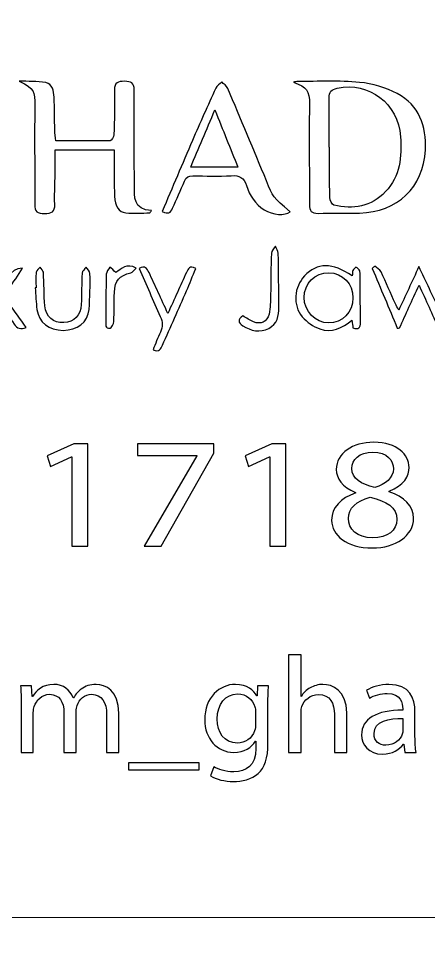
# Model space of a CAD drawing. Header units: millimetres. Extents: x -576 to 618, y 160 to 343.
# Drawn here: x -522.33 to -513.43, y 302.5 to 322.8 of the extents above; entities that cross this region are included whole.
import ezdxf

# ---------------------------------------------------------------- set-up
doc = ezdxf.new("R2010")
doc.units = ezdxf.units.MM
doc.header["$MEASUREMENT"] = 0
doc.layers.add('Layer 1', color=7, linetype='Continuous')

msp = doc.modelspace()

# ---------------------------------------------------------------- linework, layer by layer
at = {"layer": 'Layer 1', "color": 250, "lineweight": 18}
for points in [[(-533.6783, 343.1001), (-533.6783, 343.1001), (-499.8483, 343.1001), (-499.8483, 343.1001), (-498.2043, 343.1001), (-496.8633, 341.7591), (-496.8633, 340.1151), (-496.8633, 340.1151), (-496.8633, 306.2851), (-496.8633, 306.2851), (-496.8633, 304.6411), (-498.2043, 303.3001), (-499.8483, 303.3001), (-499.8483, 303.3001), (-533.6783, 303.3001), (-533.6783, 303.3001), (-535.3223, 303.3001), (-536.6633, 304.6411), (-536.6633, 306.2851), (-536.6633, 306.2851), (-536.6633, 340.1151), (-536.6633, 340.1151), (-536.6633, 341.7591), (-535.3223, 343.1001), (-533.6783, 343.1001)], [(-533.6783, 303.3001), (-533.6783, 303.3001), (-499.8483, 303.3001), (-499.8483, 303.3001), (-498.2043, 303.3001), (-496.8633, 301.9591), (-496.8633, 300.3151), (-496.8633, 300.3151), (-496.8633, 266.4851), (-496.8633, 266.4851), (-496.8633, 264.8411), (-498.2043, 263.5001), (-499.8483, 263.5001), (-499.8483, 263.5001), (-533.6783, 263.5001), (-533.6783, 263.5001), (-535.3223, 263.5001), (-536.6633, 264.8411), (-536.6633, 266.4851), (-536.6633, 266.4851), (-536.6633, 300.3151), (-536.6633, 300.3151), (-536.6633, 301.9591), (-535.3223, 303.3001), (-533.6783, 303.3001)]]:
    msp.add_open_spline(points, degree=3, knots=[0, 0, 0, 0, 0.125, 0.125, 0.125, 0.25, 0.25, 0.25, 0.375, 0.375, 0.375, 0.5, 0.5, 0.5, 0.625, 0.625, 0.625, 0.75, 0.75, 0.75, 0.875, 0.875, 0.875, 1, 1, 1, 1], dxfattribs=at)
at = {"layer": 'Layer 1', "color": 230}
for points, knots in [([(-519.4823, 318.5875), (-519.6564, 318.5875), (-519.8314, 318.576), (-520.004, 318.5913), (-520.1534, 318.6043), (-520.2373, 318.7345), (-520.2458, 318.9517), (-520.2564, 319.2234), (-520.2545, 319.4958), (-520.2573, 319.7682), (-520.2579, 319.829), (-520.2573, 319.8899), (-520.2573, 319.9601), (-520.2573, 319.9601), (-521.5375, 319.9601), (-521.5375, 319.9601), (-521.5375, 319.7494), (-521.5362, 319.5466), (-521.5378, 319.3442), (-521.5394, 319.157), (-521.5543, 318.9694), (-521.5437, 318.7828), (-521.5341, 318.6088), (-521.6139, 318.5776), (-521.7665, 318.5766), (-521.9169, 318.5753), (-521.9815, 318.6159), (-521.9796, 318.776), (-521.9746, 319.2746), (-521.9809, 319.7738), (-521.9815, 320.2727), (-521.9815, 320.4771), (-521.9771, 320.6811), (-521.9768, 320.8852), (-521.9762, 321.2611), (-521.9824, 321.2702), (-522.3135, 321.4478), (-522.1216, 321.439), (-521.9254, 321.4518), (-521.7391, 321.4147), (-521.5927, 321.3853), (-521.5646, 321.2312), (-521.5587, 321.0977), (-521.5481, 320.8596), (-521.5484, 320.6215), (-521.5419, 320.3835), (-521.5397, 320.3108), (-521.5303, 320.239), (-521.5231, 320.1497), (-521.1213, 320.1497), (-520.7313, 320.147), (-520.3416, 320.1554), (-520.3116, 320.156), (-520.2598, 320.2369), (-520.2583, 320.2818), (-520.2483, 320.6047), (-520.2401, 320.9282), (-520.2485, 321.2509), (-520.2532, 321.4243), (-520.1662, 321.4437), (-520.0283, 321.4437), (-519.8913, 321.4437), (-519.819, 321.411), (-519.8199, 321.2533), (-519.8233, 320.5673), (-519.8161, 319.8811), (-519.8158, 319.1947), (-519.8158, 318.9342), (-519.8433, 318.6621), (-519.4439, 318.6384), (-519.4567, 318.6212), (-519.4694, 318.6047), (-519.4823, 318.5875)], [0, 0, 0, 0, 0.0416667, 0.0416667, 0.0416667, 0.0833333, 0.0833333, 0.0833333, 0.125, 0.125, 0.125, 0.1666667, 0.1666667, 0.1666667, 0.2083333, 0.2083333, 0.2083333, 0.25, 0.25, 0.25, 0.2916667, 0.2916667, 0.2916667, 0.3333333, 0.3333333, 0.3333333, 0.375, 0.375, 0.375, 0.4166667, 0.4166667, 0.4166667, 0.4583333, 0.4583333, 0.4583333, 0.5, 0.5, 0.5, 0.5416667, 0.5416667, 0.5416667, 0.5833333, 0.5833333, 0.5833333, 0.625, 0.625, 0.625, 0.6666667, 0.6666667, 0.6666667, 0.7083333, 0.7083333, 0.7083333, 0.75, 0.75, 0.75, 0.7916667, 0.7916667, 0.7916667, 0.8333333, 0.8333333, 0.8333333, 0.875, 0.875, 0.875, 0.9166667, 0.9166667, 0.9166667, 0.9583333, 0.9583333, 0.9583333, 1, 1, 1, 1]), ([(-519.2095, 318.6221), (-518.9883, 319.1426), (-518.774, 319.653), (-518.5543, 320.161), (-518.3902, 320.5401), (-518.221, 320.9173), (-518.048, 321.2924), (-518.0229, 321.3467), (-517.9637, 321.385), (-517.9203, 321.4306), (-517.876, 321.3844), (-517.8136, 321.346), (-517.7899, 321.2908), (-517.506, 320.6247), (-517.2245, 319.9575), (-516.9493, 319.2877), (-516.8024, 318.9304), (-516.8083, 318.928), (-516.4364, 318.6147), (-516.5471, 318.5208), (-516.8077, 318.5429), (-516.9961, 318.6574), (-517.197, 318.7791), (-517.3138, 318.9666), (-517.379, 319.1804), (-517.4339, 319.361), (-517.5368, 319.4063), (-517.7141, 319.3965), (-517.9908, 319.3816), (-518.2692, 319.3894), (-518.5468, 319.3944), (-518.6389, 319.3959), (-518.6901, 319.366), (-518.7259, 319.2789), (-518.808, 319.0802), (-518.9016, 318.8864), (-518.9877, 318.6895), (-519.0279, 318.5975), (-519.081, 318.5492), (-519.2095, 318.6221)], [0, 0, 0, 0, 0.0769231, 0.0769231, 0.0769231, 0.1538462, 0.1538462, 0.1538462, 0.2307692, 0.2307692, 0.2307692, 0.3076923, 0.3076923, 0.3076923, 0.3846154, 0.3846154, 0.3846154, 0.4615385, 0.4615385, 0.4615385, 0.5384615, 0.5384615, 0.5384615, 0.6153846, 0.6153846, 0.6153846, 0.6923077, 0.6923077, 0.6923077, 0.7692308, 0.7692308, 0.7692308, 0.8461538, 0.8461538, 0.8461538, 0.9230769, 0.9230769, 0.9230769, 1, 1, 1, 1]), ([(-516.3602, 321.4248), (-516.3293, 321.4304), (-516.2987, 321.441), (-516.2682, 321.4407), (-515.8207, 321.4386), (-515.3708, 321.4635), (-514.9275, 321.4217), (-514.6479, 321.3951), (-514.3558, 321.3097), (-514.1084, 321.1774), (-513.6348, 320.925), (-513.4707, 320.4704), (-513.4978, 319.9583), (-513.5418, 319.1337), (-514.1, 318.6076), (-514.9291, 318.5852), (-515.2285, 318.5768), (-515.529, 318.5876), (-515.8289, 318.5786), (-515.9723, 318.5745), (-516.0167, 318.6348), (-516.0164, 318.7686), (-516.0148, 319.3518), (-516.0192, 319.9349), (-516.0201, 320.5178), (-516.0201, 320.6594), (-516.0107, 320.8008), (-516.0127, 320.9424), (-516.0167, 321.2466), (-516.0688, 321.3134), (-516.3602, 321.4248)], [0, 0, 0, 0, 0.1, 0.1, 0.1, 0.2, 0.2, 0.2, 0.3, 0.3, 0.3, 0.4, 0.4, 0.4, 0.5, 0.5, 0.5, 0.6, 0.6, 0.6, 0.7, 0.7, 0.7, 0.8, 0.8, 0.8, 0.9, 0.9, 0.9, 1, 1, 1, 1]), ([(-515.5858, 320.0117), (-515.5858, 320.0117), (-515.5773, 320.0117), (-515.5773, 320.0117), (-515.5773, 319.6494), (-515.5812, 319.2869), (-515.5733, 318.9246), (-515.5718, 318.8663), (-515.5277, 318.768), (-515.4869, 318.758), (-515.0638, 318.6569), (-514.6738, 318.7181), (-514.3642, 319.0498), (-514.0491, 319.387), (-514.0042, 319.8073), (-514.0358, 320.2407), (-514.0885, 320.9646), (-514.72, 321.4413), (-515.4113, 321.295), (-515.5393, 321.2681), (-515.5918, 321.2176), (-515.5886, 321.0819), (-515.5798, 320.7252), (-515.5858, 320.3686), (-515.5858, 320.0117)], [0, 0, 0, 0, 0.125, 0.125, 0.125, 0.25, 0.25, 0.25, 0.375, 0.375, 0.375, 0.5, 0.5, 0.5, 0.625, 0.625, 0.625, 0.75, 0.75, 0.75, 0.875, 0.875, 0.875, 1, 1, 1, 1]), ([(-518.0676, 320.8237), (-518.2545, 320.3825), (-518.4214, 319.9879), (-518.5927, 319.5828), (-518.5927, 319.5828), (-517.5687, 319.5828), (-517.5687, 319.5828), (-517.7337, 319.9931), (-517.8907, 320.3838), (-518.0676, 320.8237)], [0, 0, 0, 0, 0.3333333, 0.3333333, 0.3333333, 0.6666667, 0.6666667, 0.6666667, 1, 1, 1, 1]), ([(-517.4636, 316.3547), (-517.3791, 316.3075), (-517.3083, 316.2595), (-517.2312, 316.2264), (-517.0739, 316.1588), (-516.9273, 316.2258), (-516.8927, 316.3943), (-516.8646, 316.5309), (-516.8624, 316.6739), (-516.8586, 316.8149), (-516.8505, 317.1144), (-516.8527, 317.4142), (-516.8405, 317.7138), (-516.8384, 317.7656), (-516.7847, 317.8159), (-516.7547, 317.8664), (-516.7329, 317.8161), (-516.6933, 317.7659), (-516.692, 317.7154), (-516.6836, 317.325), (-516.683, 316.9347), (-516.6787, 316.544), (-516.6764, 316.3534), (-516.7124, 316.1768), (-516.8992, 316.0826), (-517.0949, 315.9844), (-517.2833, 316.0308), (-517.4621, 316.1413), (-517.5681, 316.2071), (-517.5719, 316.2742), (-517.4636, 316.3547)], [0, 0, 0, 0, 0.1, 0.1, 0.1, 0.2, 0.2, 0.2, 0.3, 0.3, 0.3, 0.4, 0.4, 0.4, 0.5, 0.5, 0.5, 0.6, 0.6, 0.6, 0.7, 0.7, 0.7, 0.8, 0.8, 0.8, 0.9, 0.9, 0.9, 1, 1, 1, 1]), ([(-520.2156, 317.2925), (-520.0985, 317.3736), (-519.9846, 317.5078), (-519.7765, 317.3912), (-519.8202, 317.3522), (-519.8508, 317.3025), (-519.8917, 317.2917), (-520.1497, 317.2223), (-520.2342, 317.1316), (-520.2477, 316.8623), (-520.2583, 316.6535), (-520.2499, 316.4439), (-520.2617, 316.2352), (-520.2648, 316.1824), (-520.3075, 316.0931), (-520.3426, 316.0882), (-520.4605, 316.0701), (-520.4345, 316.1746), (-520.4345, 316.2408), (-520.4352, 316.5802), (-520.4349, 316.9194), (-520.4255, 317.2582), (-520.4239, 317.3113), (-520.3743, 317.3628), (-520.3469, 317.4149), (-520.3073, 317.3781), (-520.2679, 317.3413), (-520.2156, 317.2925)], [0, 0, 0, 0, 0.1111111, 0.1111111, 0.1111111, 0.2222222, 0.2222222, 0.2222222, 0.3333333, 0.3333333, 0.3333333, 0.4444444, 0.4444444, 0.4444444, 0.5555556, 0.5555556, 0.5555556, 0.6666667, 0.6666667, 0.6666667, 0.7777778, 0.7777778, 0.7777778, 0.8888889, 0.8888889, 0.8888889, 1, 1, 1, 1]), ([(-515.0845, 317.2208), (-515.0798, 317.272), (-515.0842, 317.3088), (-515.0714, 317.3372), (-515.058, 317.3668), (-515.0278, 317.3884), (-515.0043, 317.4137), (-514.9759, 317.3866), (-514.9269, 317.3619), (-514.922, 317.3307), (-514.9085, 317.2473), (-514.9126, 317.1616), (-514.912, 317.0764), (-514.9104, 316.7881), (-514.911, 316.4995), (-514.9073, 316.2109), (-514.9061, 316.0979), (-514.9473, 316.052), (-515.0699, 316.0948), (-515.077, 316.1404), (-515.0845, 316.1894), (-515.0958, 316.2621), (-515.3041, 316.0845), (-515.5351, 315.9819), (-515.789, 316.0726), (-515.9304, 316.1232), (-516.0726, 316.2199), (-516.1703, 316.3342), (-516.3834, 316.5837), (-516.3485, 316.9843), (-516.122, 317.2205), (-515.8427, 317.5126), (-515.5214, 317.5169), (-515.0845, 317.2208)], [0, 0, 0, 0, 0.0909091, 0.0909091, 0.0909091, 0.1818182, 0.1818182, 0.1818182, 0.2727273, 0.2727273, 0.2727273, 0.3636364, 0.3636364, 0.3636364, 0.4545455, 0.4545455, 0.4545455, 0.5454545, 0.5454545, 0.5454545, 0.6363636, 0.6363636, 0.6363636, 0.7272727, 0.7272727, 0.7272727, 0.8181818, 0.8181818, 0.8181818, 0.9090909, 0.9090909, 0.9090909, 1, 1, 1, 1]), ([(-522.1649, 316.1048), (-522.2862, 316.0524), (-522.3599, 316.0817), (-522.4251, 316.175), (-522.5284, 316.3229), (-522.6407, 316.4646), (-522.749, 316.6087), (-522.9767, 316.4696), (-522.9932, 316.1058), (-523.3055, 316.0693), (-523.32, 316.0814), (-523.3343, 316.0936), (-523.3483, 316.1054), (-523.2207, 316.2868), (-523.0996, 316.4733), (-522.963, 316.6471), (-522.8878, 316.7432), (-522.8813, 316.8143), (-522.9571, 316.9123), (-523.0735, 317.063), (-523.1764, 317.2246), (-523.2878, 317.3853), (-523.128, 317.4284), (-523.1284, 317.428), (-522.9942, 317.2415), (-522.9227, 317.1417), (-522.8488, 317.0437), (-522.7796, 316.9497), (-522.5648, 317.0745), (-522.5499, 317.3882), (-522.2407, 317.39), (-522.3424, 317.2393), (-522.4369, 317.0827), (-522.5486, 316.9397), (-522.636, 316.8278), (-522.6372, 316.7416), (-522.547, 316.6303), (-522.4129, 316.4643), (-522.295, 316.2855), (-522.1649, 316.1048)], [0, 0, 0, 0, 0.0769231, 0.0769231, 0.0769231, 0.1538462, 0.1538462, 0.1538462, 0.2307692, 0.2307692, 0.2307692, 0.3076923, 0.3076923, 0.3076923, 0.3846154, 0.3846154, 0.3846154, 0.4615385, 0.4615385, 0.4615385, 0.5384615, 0.5384615, 0.5384615, 0.6153846, 0.6153846, 0.6153846, 0.6923077, 0.6923077, 0.6923077, 0.7692308, 0.7692308, 0.7692308, 0.8461538, 0.8461538, 0.8461538, 0.9230769, 0.9230769, 0.9230769, 1, 1, 1, 1]), ([(-521.9502, 316.9662), (-521.9502, 317.0795), (-521.957, 317.1937), (-521.9461, 317.306), (-521.9427, 317.3428), (-521.8922, 317.3752), (-521.8634, 317.4096), (-521.8382, 317.3734), (-521.7932, 317.3382), (-521.7907, 317.3004), (-521.7758, 317.0576), (-521.7785, 316.8133), (-521.7589, 316.5706), (-521.7399, 316.3357), (-521.5733, 316.1971), (-521.3496, 316.2087), (-521.1199, 316.2202), (-520.9792, 316.3628), (-520.9695, 316.6014), (-520.9608, 316.828), (-520.9624, 317.0548), (-520.9483, 317.281), (-520.9455, 317.3272), (-520.8931, 317.3703), (-520.8638, 317.4146), (-520.8341, 317.3687), (-520.7792, 317.3225), (-520.7789, 317.2761), (-520.7774, 317.0162), (-520.7755, 316.7547), (-520.7995, 316.4964), (-520.8257, 316.2158), (-521.0572, 316.0402), (-521.3614, 316.0405), (-521.6697, 316.0408), (-521.8909, 316.2121), (-521.9296, 316.4923), (-521.9508, 316.6486), (-521.9555, 316.8074), (-521.9674, 316.9653), (-521.9617, 316.9656), (-521.9561, 316.9659), (-521.9502, 316.9662)], [0, 0, 0, 0, 0.0714286, 0.0714286, 0.0714286, 0.1428571, 0.1428571, 0.1428571, 0.2142857, 0.2142857, 0.2142857, 0.2857143, 0.2857143, 0.2857143, 0.3571429, 0.3571429, 0.3571429, 0.4285714, 0.4285714, 0.4285714, 0.5, 0.5, 0.5, 0.5714286, 0.5714286, 0.5714286, 0.6428571, 0.6428571, 0.6428571, 0.7142857, 0.7142857, 0.7142857, 0.7857143, 0.7857143, 0.7857143, 0.8571429, 0.8571429, 0.8571429, 0.9285714, 0.9285714, 0.9285714, 1, 1, 1, 1]), ([(-518.4847, 317.38), (-518.5502, 317.2187), (-518.6123, 317.0567), (-518.6819, 316.8976), (-518.8545, 316.5042), (-519.0298, 316.112), (-519.2052, 315.7198), (-519.2395, 315.6431), (-519.2719, 315.556), (-519.4108, 315.6184), (-519.3574, 315.7482), (-519.31, 315.8786), (-519.2501, 316.0037), (-519.1942, 316.1201), (-519.198, 316.2231), (-519.2526, 316.3419), (-519.4108, 316.6846), (-519.5568, 317.0328), (-519.7096, 317.3835), (-519.5824, 317.4558), (-519.5383, 317.385), (-519.4978, 317.2961), (-519.3671, 317.0097), (-519.2342, 316.7242), (-519.0884, 316.4091), (-518.9456, 316.7242), (-518.8161, 317.0106), (-518.6856, 317.2964), (-518.6497, 317.3744), (-518.6151, 317.4596), (-518.4847, 317.38)], [0, 0, 0, 0, 0.1, 0.1, 0.1, 0.2, 0.2, 0.2, 0.3, 0.3, 0.3, 0.4, 0.4, 0.4, 0.5, 0.5, 0.5, 0.6, 0.6, 0.6, 0.7, 0.7, 0.7, 0.8, 0.8, 0.8, 0.9, 0.9, 0.9, 1, 1, 1, 1]), ([(-515.5934, 317.2898), (-515.8929, 317.2917), (-516.1304, 317.0539), (-516.1304, 316.7519), (-516.13, 316.458), (-515.8814, 316.2003), (-515.5988, 316.2009), (-515.2982, 316.2015), (-515.0723, 316.4339), (-515.0699, 316.7453), (-515.0674, 317.0549), (-515.2917, 317.2879), (-515.5934, 317.2898)], [0, 0, 0, 0, 0.25, 0.25, 0.25, 0.5, 0.5, 0.5, 0.75, 0.75, 0.75, 1, 1, 1, 1]), ([(-513.6357, 317.0238), (-513.7883, 316.6875), (-513.9234, 316.3908), (-514.0582, 316.094), (-514.0744, 316.0924), (-514.091, 316.0912), (-514.1075, 316.09), (-514.2884, 316.5218), (-514.4698, 316.9533), (-514.651, 317.3851), (-514.632, 317.4004), (-514.6136, 317.416), (-514.5948, 317.4317), (-514.5493, 317.3927), (-514.4847, 317.3627), (-514.461, 317.3131), (-514.3509, 317.0831), (-514.2525, 316.8482), (-514.1493, 316.6151), (-514.1315, 316.5754), (-514.1091, 316.538), (-514.0775, 316.4784), (-513.9306, 316.7945), (-513.7932, 317.0903), (-513.6366, 317.4266), (-513.4809, 317.0925), (-513.3424, 316.7945), (-513.1901, 316.4675), (-513.0576, 316.7633), (-512.9415, 317.0322), (-512.8154, 317.2965), (-512.789, 317.3521), (-512.7243, 317.3889), (-512.6775, 317.4344), (-512.6554, 317.4191), (-512.6336, 317.4035), (-512.612, 317.388), (-512.7955, 316.9561), (-512.9792, 316.5243), (-513.1627, 316.0931), (-513.1795, 316.0922), (-513.1967, 316.0912), (-513.2132, 316.0906), (-513.349, 316.3901), (-513.4847, 316.6896), (-513.6357, 317.0238)], [0, 0, 0, 0, 0.0666667, 0.0666667, 0.0666667, 0.1333333, 0.1333333, 0.1333333, 0.2, 0.2, 0.2, 0.2666667, 0.2666667, 0.2666667, 0.3333333, 0.3333333, 0.3333333, 0.4, 0.4, 0.4, 0.4666667, 0.4666667, 0.4666667, 0.5333333, 0.5333333, 0.5333333, 0.6, 0.6, 0.6, 0.6666667, 0.6666667, 0.6666667, 0.7333333, 0.7333333, 0.7333333, 0.8, 0.8, 0.8, 0.8666667, 0.8666667, 0.8666667, 0.9333333, 0.9333333, 0.9333333, 1, 1, 1, 1]), ([(-515.5332, 311.9206), (-515.5332, 312.2004), (-515.3348, 312.3986), (-515.0109, 312.5147), (-515.0109, 312.5147), (-515.0146, 312.5246), (-515.0146, 312.5246), (-515.3064, 312.6407), (-515.4321, 312.8319), (-515.4321, 313.0232), (-515.4321, 313.3749), (-515.0795, 313.6135), (-514.6178, 313.6135), (-514.1073, 313.6135), (-513.8521, 313.3439), (-513.8521, 313.0676), (-513.8521, 312.88), (-513.9613, 312.6785), (-514.2855, 312.5486), (-514.2855, 312.5486), (-514.2855, 312.5384), (-514.2855, 312.5384), (-513.9575, 312.4292), (-513.7547, 312.2345), (-513.7547, 311.9649), (-513.7547, 311.5792), (-514.1475, 311.32), (-514.6499, 311.32), (-515.2012, 311.32), (-515.5332, 311.5961), (-515.5332, 311.9206)], [0, 0, 0, 0, 0.1, 0.1, 0.1, 0.2, 0.2, 0.2, 0.3, 0.3, 0.3, 0.4, 0.4, 0.4, 0.5, 0.5, 0.5, 0.6, 0.6, 0.6, 0.7, 0.7, 0.7, 0.8, 0.8, 0.8, 0.9, 0.9, 0.9, 1, 1, 1, 1]), ([(-521.1719, 313.2961), (-521.1719, 313.2961), (-521.18, 313.2961), (-521.18, 313.2961), (-521.18, 313.2961), (-521.6377, 313.088), (-521.6377, 313.088), (-521.6377, 313.088), (-521.7067, 313.3167), (-521.7067, 313.3167), (-521.7067, 313.3167), (-521.1314, 313.576), (-521.1314, 313.576), (-521.1314, 313.576), (-520.8275, 313.576), (-520.8275, 313.576), (-520.8275, 313.576), (-520.8275, 311.3573), (-520.8275, 311.3573), (-520.8275, 311.3573), (-521.1719, 311.3573), (-521.1719, 311.3573), (-521.1719, 311.3573), (-521.1719, 313.2961), (-521.1719, 313.2961)], [0, 0, 0, 0, 0.125, 0.125, 0.125, 0.25, 0.25, 0.25, 0.375, 0.375, 0.375, 0.5, 0.5, 0.5, 0.625, 0.625, 0.625, 0.75, 0.75, 0.75, 0.875, 0.875, 0.875, 1, 1, 1, 1]), ([(-518.0876, 313.5761), (-518.0876, 313.5761), (-518.0876, 313.378), (-518.0876, 313.378), (-518.0876, 313.378), (-519.2343, 311.3574), (-519.2343, 311.3574), (-519.2343, 311.3574), (-519.6028, 311.3574), (-519.6028, 311.3574), (-519.6028, 311.3574), (-518.4603, 313.3203), (-518.4603, 313.3203), (-518.4603, 313.3203), (-518.4603, 313.3269), (-518.4603, 313.3269), (-518.4603, 313.3269), (-519.7488, 313.3269), (-519.7488, 313.3269), (-519.7488, 313.3269), (-519.7488, 313.5761), (-519.7488, 313.5761), (-519.7488, 313.5761), (-518.0876, 313.5761), (-518.0876, 313.5761)], [0, 0, 0, 0, 0.125, 0.125, 0.125, 0.25, 0.25, 0.25, 0.375, 0.375, 0.375, 0.5, 0.5, 0.5, 0.625, 0.625, 0.625, 0.75, 0.75, 0.75, 0.875, 0.875, 0.875, 1, 1, 1, 1]), ([(-516.8754, 313.2961), (-516.8754, 313.2961), (-516.8836, 313.2961), (-516.8836, 313.2961), (-516.8836, 313.2961), (-517.3413, 313.088), (-517.3413, 313.088), (-517.3413, 313.088), (-517.4101, 313.3167), (-517.4101, 313.3167), (-517.4101, 313.3167), (-516.8348, 313.576), (-516.8348, 313.576), (-516.8348, 313.576), (-516.5309, 313.576), (-516.5309, 313.576), (-516.5309, 313.576), (-516.5309, 311.3573), (-516.5309, 311.3573), (-516.5309, 311.3573), (-516.8754, 311.3573), (-516.8754, 311.3573), (-516.8754, 311.3573), (-516.8754, 313.2961), (-516.8754, 313.2961)], [0, 0, 0, 0, 0.125, 0.125, 0.125, 0.25, 0.25, 0.25, 0.375, 0.375, 0.375, 0.5, 0.5, 0.5, 0.625, 0.625, 0.625, 0.75, 0.75, 0.75, 0.875, 0.875, 0.875, 1, 1, 1, 1]), ([(-515.0957, 313.0435), (-515.0957, 312.8217), (-514.897, 312.7022), (-514.5935, 312.6342), (-514.3666, 312.6991), (-514.1922, 312.8354), (-514.1922, 313.0369), (-514.1922, 313.2145), (-514.318, 313.3986), (-514.6378, 313.3986), (-514.9335, 313.3986), (-515.0957, 313.2348), (-515.0957, 313.0435)], [0, 0, 0, 0, 0.25, 0.25, 0.25, 0.5, 0.5, 0.5, 0.75, 0.75, 0.75, 1, 1, 1, 1]), ([(-514.1152, 311.934), (-514.1152, 312.2039), (-514.3379, 312.3336), (-514.6948, 312.4189), (-515.0025, 312.344), (-515.1684, 312.1733), (-515.1684, 311.9615), (-515.1806, 311.7365), (-514.9781, 311.5383), (-514.6421, 311.5383), (-514.322, 311.5383), (-514.1152, 311.7056), (-514.1152, 311.934)], [0, 0, 0, 0, 0.25, 0.25, 0.25, 0.5, 0.5, 0.5, 0.75, 0.75, 0.75, 1, 1, 1, 1]), ([(-516.4679, 309.0023), (-516.4679, 309.0023), (-516.198, 309.0023), (-516.198, 309.0023), (-516.198, 309.0023), (-516.198, 308.099), (-516.198, 308.099), (-516.198, 308.099), (-516.1918, 308.099), (-516.1918, 308.099), (-516.149, 308.1742), (-516.0816, 308.2401), (-515.9986, 308.2847), (-515.9191, 308.3296), (-515.8242, 308.3592), (-515.7228, 308.3592), (-515.5238, 308.3592), (-515.2046, 308.2401), (-515.2046, 307.7405), (-515.2046, 307.7405), (-515.2046, 306.8794), (-515.2046, 306.8794), (-515.2046, 306.8794), (-515.4744, 306.8794), (-515.4744, 306.8794), (-515.4744, 306.8794), (-515.4744, 307.7106), (-515.4744, 307.7106), (-515.4744, 307.9436), (-515.5634, 308.1411), (-515.818, 308.1411), (-515.9927, 308.1411), (-516.1306, 308.0214), (-516.1796, 307.8778), (-516.1949, 307.8423), (-516.198, 307.8032), (-516.198, 307.7524), (-516.198, 307.7524), (-516.198, 306.8794), (-516.198, 306.8794), (-516.198, 306.8794), (-516.4679, 306.8794), (-516.4679, 306.8794), (-516.4679, 306.8794), (-516.4679, 309.0023), (-516.4679, 309.0023)], [0, 0, 0, 0, 0.0666667, 0.0666667, 0.0666667, 0.1333333, 0.1333333, 0.1333333, 0.2, 0.2, 0.2, 0.2666667, 0.2666667, 0.2666667, 0.3333333, 0.3333333, 0.3333333, 0.4, 0.4, 0.4, 0.4666667, 0.4666667, 0.4666667, 0.5333333, 0.5333333, 0.5333333, 0.6, 0.6, 0.6, 0.6666667, 0.6666667, 0.6666667, 0.7333333, 0.7333333, 0.7333333, 0.8, 0.8, 0.8, 0.8666667, 0.8666667, 0.8666667, 0.9333333, 0.9333333, 0.9333333, 1, 1, 1, 1]), ([(-522.273, 307.9349), (-522.273, 308.0844), (-522.2761, 308.207), (-522.2852, 308.3265), (-522.2852, 308.3265), (-522.0494, 308.3265), (-522.0494, 308.3265), (-522.0494, 308.3265), (-522.0368, 308.0934), (-522.0368, 308.0934), (-522.0368, 308.0934), (-522.0278, 308.0934), (-522.0278, 308.0934), (-521.9448, 308.2307), (-521.8068, 308.3593), (-521.5617, 308.3593), (-521.3595, 308.3593), (-521.206, 308.2401), (-521.1417, 308.0694), (-521.1417, 308.0694), (-521.1355, 308.0694), (-521.1355, 308.0694), (-521.0896, 308.15), (-521.0312, 308.2129), (-520.9701, 308.2579), (-520.8812, 308.3234), (-520.7828, 308.3593), (-520.6419, 308.3593), (-520.4456, 308.3593), (-520.1544, 308.2338), (-520.1544, 307.7318), (-520.1544, 307.7318), (-520.1544, 306.8794), (-520.1544, 306.8794), (-520.1544, 306.8794), (-520.4181, 306.8794), (-520.4181, 306.8794), (-520.4181, 306.8794), (-520.4181, 307.6987), (-520.4181, 307.6987), (-520.4181, 307.9768), (-520.5224, 308.1443), (-520.7398, 308.1443), (-520.8933, 308.1443), (-521.0128, 308.0336), (-521.0587, 307.905), (-521.0712, 307.8691), (-521.0802, 307.8214), (-521.0802, 307.7733), (-521.0802, 307.7733), (-521.0802, 306.8794), (-521.0802, 306.8794), (-521.0802, 306.8794), (-521.3438, 306.8794), (-521.3438, 306.8794), (-521.3438, 306.8794), (-521.3438, 307.7465), (-521.3438, 307.7465), (-521.3438, 307.9768), (-521.4481, 308.1443), (-521.6537, 308.1443), (-521.8225, 308.1443), (-521.9448, 308.0126), (-521.9879, 307.881), (-522.0031, 307.8423), (-522.0094, 307.7973), (-522.0094, 307.7524), (-522.0094, 307.7524), (-522.0094, 306.8794), (-522.0094, 306.8794), (-522.0094, 306.8794), (-522.273, 306.8794), (-522.273, 306.8794), (-522.273, 306.8794), (-522.273, 307.9349), (-522.273, 307.9349)], [0, 0, 0, 0, 0.04, 0.04, 0.04, 0.08, 0.08, 0.08, 0.12, 0.12, 0.12, 0.16, 0.16, 0.16, 0.2, 0.2, 0.2, 0.24, 0.24, 0.24, 0.28, 0.28, 0.28, 0.32, 0.32, 0.32, 0.36, 0.36, 0.36, 0.4, 0.4, 0.4, 0.44, 0.44, 0.44, 0.48, 0.48, 0.48, 0.52, 0.52, 0.52, 0.56, 0.56, 0.56, 0.6, 0.6, 0.6, 0.64, 0.64, 0.64, 0.68, 0.68, 0.68, 0.72, 0.72, 0.72, 0.76, 0.76, 0.76, 0.8, 0.8, 0.8, 0.84, 0.84, 0.84, 0.88, 0.88, 0.88, 0.92, 0.92, 0.92, 0.96, 0.96, 0.96, 1, 1, 1, 1]), ([(-516.9036, 308.3265), (-516.9095, 308.2219), (-516.9158, 308.1052), (-516.9158, 307.9289), (-516.9158, 307.9289), (-516.9158, 307.0887), (-516.9158, 307.0887), (-516.9158, 306.757), (-516.9832, 306.5533), (-517.1273, 306.4278), (-517.2715, 306.2965), (-517.4799, 306.2544), (-517.6671, 306.2544), (-517.845, 306.2544), (-518.0409, 306.2965), (-518.1607, 306.3742), (-518.1607, 306.3742), (-518.093, 306.5745), (-518.093, 306.5745), (-517.9951, 306.5146), (-517.8418, 306.4609), (-517.6577, 306.4609), (-517.382, 306.4609), (-517.1794, 306.6013), (-517.1794, 306.9664), (-517.1794, 306.9664), (-517.1794, 307.1274), (-517.1794, 307.1274), (-517.1794, 307.1274), (-517.1857, 307.1274), (-517.1857, 307.1274), (-517.2683, 306.9932), (-517.4278, 306.8855), (-517.6577, 306.8855), (-518.0259, 306.8855), (-518.2892, 307.1904), (-518.2892, 307.5911), (-518.2892, 308.0815), (-517.9614, 308.3595), (-517.6209, 308.3595), (-517.3635, 308.3595), (-517.2225, 308.2279), (-517.1579, 308.1084), (-517.1579, 308.1084), (-517.152, 308.1084), (-517.152, 308.1084), (-517.152, 308.1084), (-517.1395, 308.3265), (-517.1395, 308.3265), (-517.1395, 308.3265), (-516.9036, 308.3265), (-516.9036, 308.3265)], [0, 0, 0, 0, 0.0588235, 0.0588235, 0.0588235, 0.1176471, 0.1176471, 0.1176471, 0.1764706, 0.1764706, 0.1764706, 0.2352941, 0.2352941, 0.2352941, 0.2941176, 0.2941176, 0.2941176, 0.3529412, 0.3529412, 0.3529412, 0.4117647, 0.4117647, 0.4117647, 0.4705882, 0.4705882, 0.4705882, 0.5294118, 0.5294118, 0.5294118, 0.5882353, 0.5882353, 0.5882353, 0.6470588, 0.6470588, 0.6470588, 0.7058824, 0.7058824, 0.7058824, 0.7647059, 0.7647059, 0.7647059, 0.8235294, 0.8235294, 0.8235294, 0.8823529, 0.8823529, 0.8823529, 0.9411765, 0.9411765, 0.9411765, 1, 1, 1, 1]), ([(-513.9443, 306.8794), (-513.9443, 306.8794), (-513.9655, 307.062), (-513.9655, 307.062), (-513.9655, 307.062), (-513.9749, 307.062), (-513.9749, 307.062), (-514.0576, 306.9484), (-514.217, 306.8465), (-514.4289, 306.8465), (-514.7293, 306.8465), (-514.8825, 307.0526), (-514.8825, 307.2621), (-514.8825, 307.6118), (-514.5633, 307.8033), (-513.9905, 307.8002), (-513.9905, 307.8002), (-513.9905, 307.8302), (-513.9905, 307.8302), (-513.9905, 307.9497), (-514.0239, 308.165), (-514.3275, 308.165), (-514.4654, 308.165), (-514.6095, 308.1232), (-514.7138, 308.0573), (-514.7138, 308.0573), (-514.7752, 308.2308), (-514.7752, 308.2308), (-514.6526, 308.3085), (-514.4747, 308.3594), (-514.2878, 308.3594), (-513.8338, 308.3594), (-513.7235, 308.0573), (-513.7235, 307.7675), (-513.7235, 307.7675), (-513.7235, 307.2261), (-513.7235, 307.2261), (-513.7235, 307.1007), (-513.7175, 306.9781), (-513.6991, 306.8794), (-513.6991, 306.8794), (-513.9443, 306.8794), (-513.9443, 306.8794)], [0, 0, 0, 0, 0.0714286, 0.0714286, 0.0714286, 0.1428571, 0.1428571, 0.1428571, 0.2142857, 0.2142857, 0.2142857, 0.2857143, 0.2857143, 0.2857143, 0.3571429, 0.3571429, 0.3571429, 0.4285714, 0.4285714, 0.4285714, 0.5, 0.5, 0.5, 0.5714286, 0.5714286, 0.5714286, 0.6428571, 0.6428571, 0.6428571, 0.7142857, 0.7142857, 0.7142857, 0.7857143, 0.7857143, 0.7857143, 0.8571429, 0.8571429, 0.8571429, 0.9285714, 0.9285714, 0.9285714, 1, 1, 1, 1]), ([(-517.1825, 307.7555), (-517.1825, 307.8004), (-517.1857, 307.8394), (-517.1978, 307.8752), (-517.2472, 308.0275), (-517.3788, 308.153), (-517.575, 308.153), (-517.8325, 308.153), (-518.0166, 307.9408), (-518.0166, 307.606), (-518.0166, 307.3218), (-517.8693, 307.0859), (-517.5781, 307.0859), (-517.4125, 307.0859), (-517.2621, 307.1876), (-517.2041, 307.3548), (-517.1888, 307.3995), (-517.1825, 307.4504), (-517.1825, 307.4953), (-517.1825, 307.4953), (-517.1825, 307.7555), (-517.1825, 307.7555)], [0, 0, 0, 0, 0.1428571, 0.1428571, 0.1428571, 0.2857143, 0.2857143, 0.2857143, 0.4285714, 0.4285714, 0.4285714, 0.5714286, 0.5714286, 0.5714286, 0.7142857, 0.7142857, 0.7142857, 0.8571429, 0.8571429, 0.8571429, 1, 1, 1, 1]), ([(-513.9843, 307.618), (-514.2785, 307.624), (-514.6127, 307.5731), (-514.6127, 307.292), (-514.6127, 307.1216), (-514.4963, 307.0408), (-514.3581, 307.0408), (-514.1649, 307.0408), (-514.0426, 307.1603), (-513.9996, 307.2832), (-513.9905, 307.3101), (-513.9843, 307.3397), (-513.9843, 307.3665), (-513.9843, 307.3665), (-513.9843, 307.618), (-513.9843, 307.618)], [0, 0, 0, 0, 0.2, 0.2, 0.2, 0.4, 0.4, 0.4, 0.6, 0.6, 0.6, 0.8, 0.8, 0.8, 1, 1, 1, 1]), ([(-518.4062, 306.5055), (-518.4062, 306.5055), (-519.9394, 306.5055), (-519.9394, 306.5055), (-519.9394, 306.5055), (-519.9394, 306.655), (-519.9394, 306.655), (-519.9394, 306.655), (-518.4062, 306.655), (-518.4062, 306.655), (-518.4062, 306.655), (-518.4062, 306.5055), (-518.4062, 306.5055)], [0, 0, 0, 0, 0.25, 0.25, 0.25, 0.5, 0.5, 0.5, 0.75, 0.75, 0.75, 1, 1, 1, 1])]:
    msp.add_open_spline(points, degree=3, knots=knots, dxfattribs=at)

doc.saveas('drawing.dxf')
